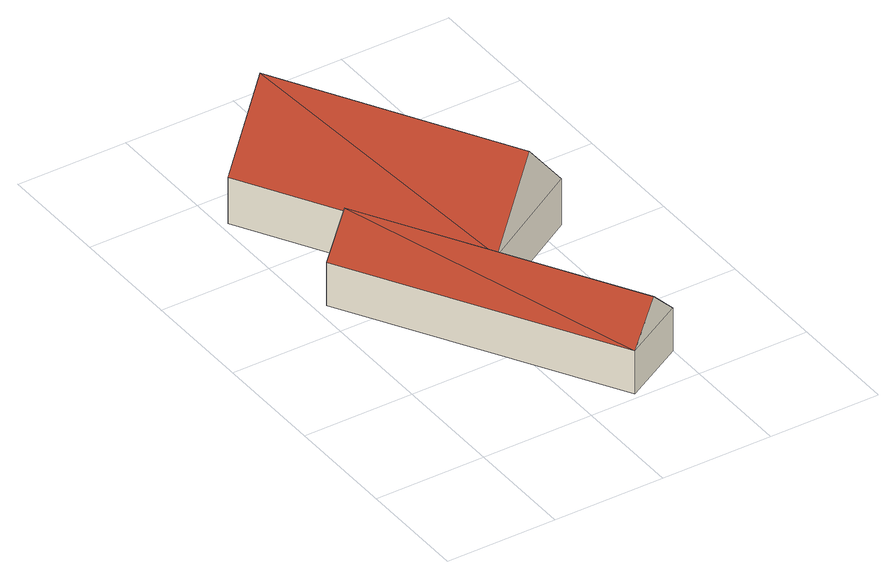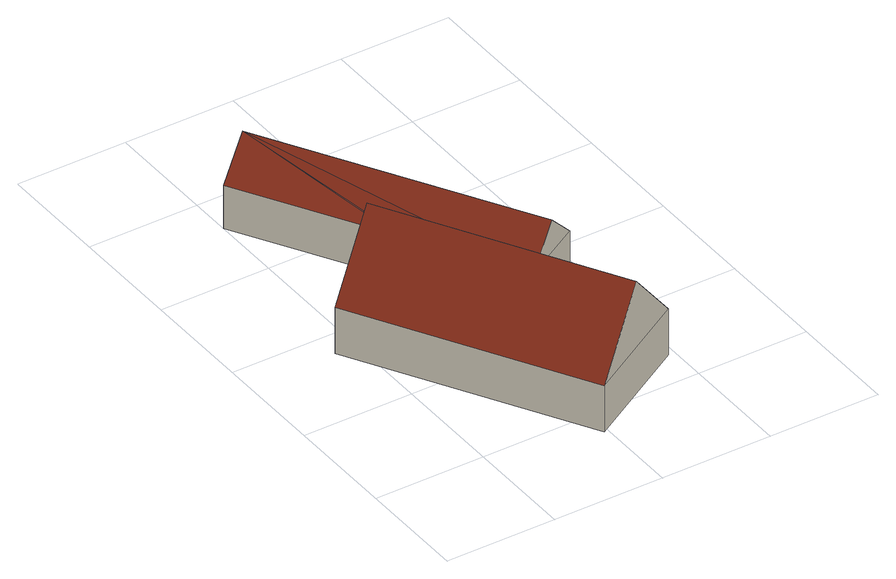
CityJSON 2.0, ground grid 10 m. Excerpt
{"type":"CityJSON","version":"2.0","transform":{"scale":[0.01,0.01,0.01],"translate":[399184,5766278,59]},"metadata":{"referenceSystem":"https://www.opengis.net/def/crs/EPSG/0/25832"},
"CityObjects":{
"building1":{"type":"Building","attributes":{"Gemeindeschluessel":"05566004","Geometrietyp2DReferenz":"3000","function":"31001_2460","roofType":"5000","measuredHeight":7.22},"geometry":[{"type":"Solid","lod":"2","boundaries":[[[[0,1,2,3]],[[4,5,1,0]],[[6,7,5,4]],[[8,9,7,6]],[[10,11,9,8]],[[3,2,11,10]],[[12,6,4]],[[12,4,0]],[[12,0,3]],[[3,13,12]],[[8,12,13]],[[13,10,8]],[[10,13,3]],[[6,12,8]],[[1,5,7,9,11,2]]]],"semantics":{"surfaces":[{"type":"WallSurface"},{"type":"RoofSurface"},{"type":"GroundSurface"}],"values":[[0,0,0,0,0,0,1,1,1,1,1,1,0,0,2]]}}]},
"building2":{"type":"Building","attributes":{"name":"Kemper","Gemeindeschluessel":"05566004","Geometrietyp2DReferenz":"3000","function":"31001_1000","roofType":"5000","measuredHeight":10.68},"address":[{"country":"Germany","locality":"Altenberge","thoroughfareNumber":"113","thoroughfareName":"Hansell"}],"geometry":[{"type":"Solid","lod":"2","boundaries":[[[[14,15,16,17]],[[18,19,15,14]],[[20,21,19,18]],[[22,23,21,20]],[[24,25,23,22]],[[17,16,25,24]],[[14,17,26,27]],[[20,28,27,26]],[[26,24,22,20]],[[28,20,18]],[[27,28,18,14]],[[26,17,24]],[[15,19,21,23,25,16]]]],"semantics":{"surfaces":[{"type":"WallSurface"},{"type":"RoofSurface"},{"type":"GroundSurface"}],"values":[[0,0,0,0,0,0,1,1,1,0,0,0,2]]}}]}
},
"vertices":[
[1226,1649,462],[1226,1649,52],[642,2663,52],[642,2663,462],[1242,1659,462],[1242,1659,52],[1998,361,462],[1998,361,52],[1438,50,462],[1438,50,52],[100,2347,462],[100,2347,52],[1718,206,774],[377,2509,774],
[2202,2225,495],[2202,2225,56],[1041,4243,56],[1041,4243,495],[1242,1659,495],[1242,1659,56],[1226,1649,495],[1226,1649,56],[642,2663,495],[642,2663,56],[63,3670,495],[63,3670,56],[551,3956,1123],[1713,1936,1123],[1242,1659,517]
]}
